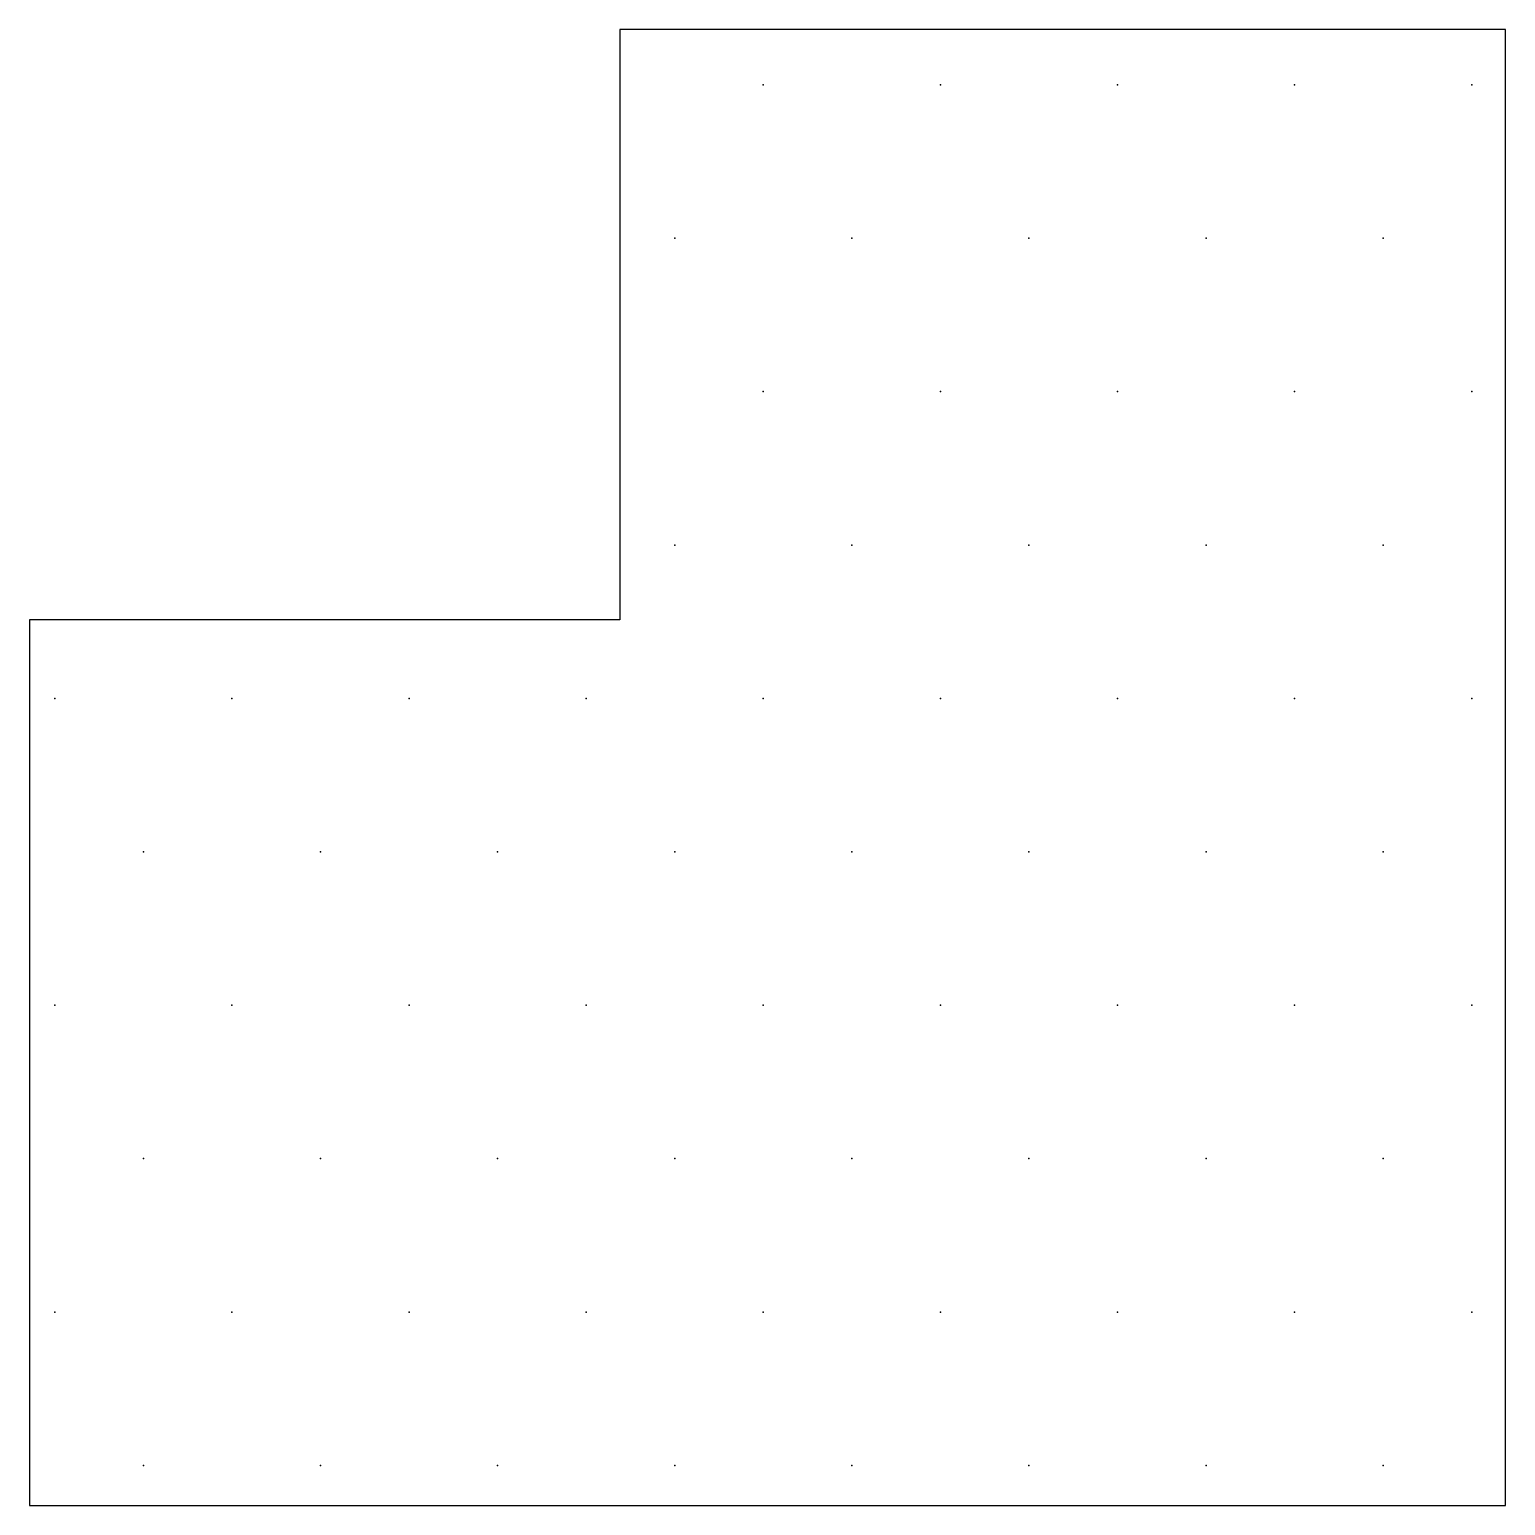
# Model space of a CAD drawing. Header units: metres. Extents: x 0 to 250, y 0 to 250.
import ezdxf

# ---------------------------------------------------------------- set-up
doc = ezdxf.new("R2010")
doc.units = ezdxf.units.M

msp = doc.modelspace()

# ---------------------------------------------------------------- linework, layer by layer
msp.add_lwpolyline([(0, 0), (250, 0), (250, 250), (100, 250), (100, 150), (0, 150), (0, 0)], close=True)
for p in [(124.29, 240.62), (154.29, 240.62), (184.29, 240.62), (214.29, 240.62), (244.29, 240.62), (109.29, 214.64), (139.29, 214.64), (169.29, 214.64), (199.29, 214.64), (229.29, 214.64), (124.29, 188.66), (154.29, 188.66), (184.29, 188.66), (214.29, 188.66), (244.29, 188.66), (109.29, 162.68), (139.29, 162.68), (169.29, 162.68), (199.29, 162.68), (229.29, 162.68), (4.29, 136.7), (34.29, 136.7), (64.29, 136.7), (94.29, 136.7), (124.29, 136.7), (154.29, 136.7), (184.29, 136.7), (214.29, 136.7), (244.29, 136.7), (19.29, 110.71), (49.29, 110.71), (79.29, 110.71), (109.29, 110.71), (139.29, 110.71), (169.29, 110.71), (199.29, 110.71), (229.29, 110.71), (4.29, 84.73), (34.29, 84.73), (64.29, 84.73), (94.29, 84.73), (124.29, 84.73), (154.29, 84.73), (184.29, 84.73), (214.29, 84.73), (244.29, 84.73), (19.29, 58.75), (49.29, 58.75), (79.29, 58.75), (109.29, 58.75), (139.29, 58.75), (169.29, 58.75), (199.29, 58.75), (229.29, 58.75), (4.29, 32.77), (34.29, 32.77), (64.29, 32.77), (94.29, 32.77), (124.29, 32.77), (154.29, 32.77), (184.29, 32.77), (214.29, 32.77), (244.29, 32.77), (19.29, 6.79), (49.29, 6.79), (79.29, 6.79), (109.29, 6.79), (139.29, 6.79), (169.29, 6.79), (199.29, 6.79), (229.29, 6.79)]:
    msp.add_point(p)

doc.saveas('drawing.dxf')
